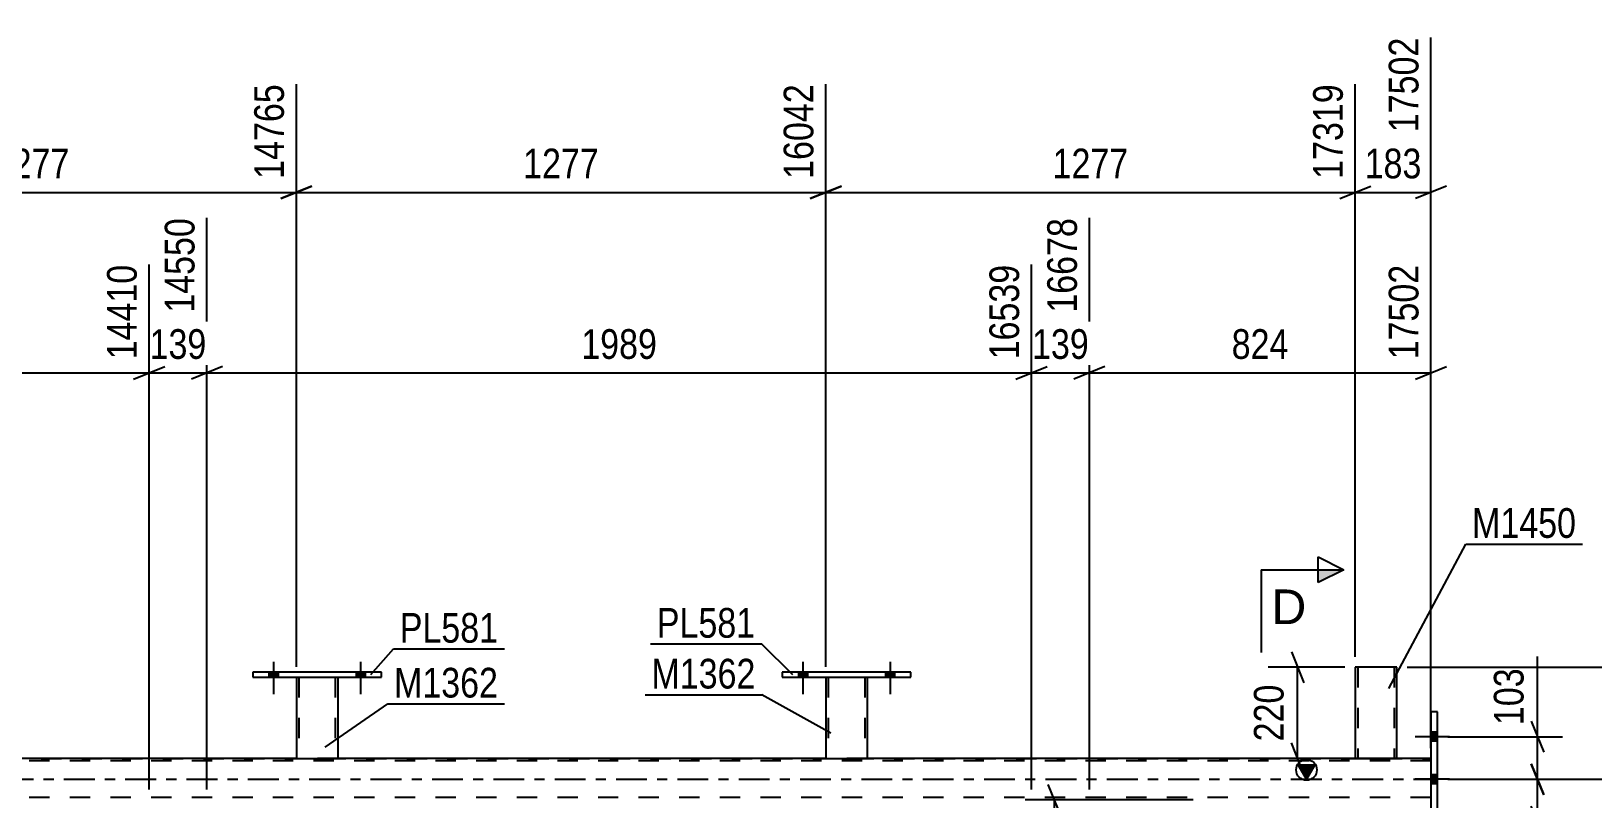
# Model space of a CAD drawing. Header units: millimetres. Extents: x 0 to 841, y 0 to 594.
# Drawn here: x 613.5 to 764.2, y 431.4 to 505.4 of the extents above; entities that cross this region are included whole.
import ezdxf

# ---------------------------------------------------------------- set-up
doc = ezdxf.new("R2010")
doc.units = ezdxf.units.MM
doc.linetypes.add('DXK_LINE_DOT2', pattern=[3.9198, 1.9599, -1.9599])
doc.linetypes.add('DXK_LINE_DOT3', pattern=[5.9187, 2.979, -0.9799, 0.9799, -0.9799])
doc.styles.add('Arial', font='ARIAL.TTF', dxfattribs={"height": 0.2})
doc.styles.add('Arial Narrow', font='ARIALN.TTF', dxfattribs={"height": 0.2})

# ---------------------------------------------------------------- blocks, each defined once
blk = doc.blocks.new('Bolt-103655098-3765 - 3748')
at = {"linetype": 'Continuous'}
for points in [[(636.46, 443.11), (637.34, 443.11), (637.34, 443.59), (636.46, 443.59)], [(644.86, 443.11), (645.74, 443.11), (645.74, 443.59), (644.86, 443.59)]]:
    blk.add_hatch(color=1, dxfattribs=at).paths.add_polyline_path(points)
at = {"color": 1, "linetype": 'Continuous'}
for p, q in [((636.9, 444.59), (636.9, 441.47)), ((645.3, 444.59), (645.3, 441.47)), ((636.46, 443.59), (636.46, 443.11)), ((637.34, 443.59), (637.34, 443.11)), ((644.86, 443.59), (644.86, 443.11)), ((645.74, 443.59), (645.74, 443.11))]:
    blk.add_line(p, q, dxfattribs=at)
blk = doc.blocks.new('Bolt-103655098-3846 - 3748')
at = {"linetype": 'Continuous'}
for points in [[(687.54, 443.11), (688.42, 443.11), (688.42, 443.59), (687.54, 443.59)], [(695.94, 443.11), (696.82, 443.11), (696.82, 443.59), (695.94, 443.59)]]:
    blk.add_hatch(color=1, dxfattribs=at).paths.add_polyline_path(points)
at = {"color": 1, "linetype": 'Continuous'}
for p, q in [((687.98, 444.59), (687.98, 441.47)), ((696.38, 444.59), (696.38, 441.47)), ((687.54, 443.59), (687.54, 443.11)), ((688.42, 443.59), (688.42, 443.11)), ((695.94, 443.59), (695.94, 443.11)), ((696.82, 443.59), (696.82, 443.11))]:
    blk.add_line(p, q, dxfattribs=at)
blk = doc.blocks.new('Part-103655098-3865 - 3748')
at = {"color": 2, "linetype": 'Continuous'}
for p, q in [((745.26, 444.07), (741.26, 444.07)), ((741.26, 444.07), (741.26, 435.27)), ((745.26, 435.27), (745.26, 444.07)), ((741.26, 435.27), (745.26, 435.27))]:
    blk.add_line(p, q, dxfattribs=at)
at = {"color": 7, "linetype": 'DXK_LINE_DOT2'}
for p, q in [((741.5, 444.07), (741.5, 435.27)), ((744.95, 444.07), (744.96, 444.07)), ((744.96, 444.07), (745, 444.07)), ((745, 444.07), (745.02, 444.07)), ((745.02, 444.07), (745.02, 435.27)), ((745, 435.27), (744.96, 435.27)), ((745, 435.27), (744.96, 435.27)), ((745.02, 435.27), (745, 435.27)), ((745, 435.27), (745.02, 435.27))]:
    blk.add_line(p, q, dxfattribs=at)
blk = doc.blocks.new('Bolt-103655098-3845 - 3748')
at = {"linetype": 'Continuous'}
for points in [[(636.46, 443.11), (637.34, 443.11), (637.34, 443.59), (636.46, 443.59)], [(644.86, 443.11), (645.74, 443.11), (645.74, 443.59), (644.86, 443.59)]]:
    blk.add_hatch(color=1, dxfattribs=at).paths.add_polyline_path(points)
at = {"color": 1, "linetype": 'Continuous'}
for p, q in [((636.9, 444.59), (636.9, 441.47)), ((645.3, 444.59), (645.3, 441.47)), ((636.46, 443.59), (636.46, 443.11)), ((637.34, 443.59), (637.34, 443.11)), ((644.86, 443.59), (644.86, 443.11)), ((645.74, 443.59), (645.74, 443.11))]:
    blk.add_line(p, q, dxfattribs=at)
blk = doc.blocks.new('Bolt-103655098-3847 - 3748')
at = {"linetype": 'Continuous'}
for points in [[(687.54, 443.11), (688.42, 443.11), (688.42, 443.59), (687.54, 443.59)], [(695.94, 443.11), (696.82, 443.11), (696.82, 443.59), (695.94, 443.59)]]:
    blk.add_hatch(color=1, dxfattribs=at).paths.add_polyline_path(points)
at = {"color": 1, "linetype": 'Continuous'}
for p, q in [((687.98, 444.59), (687.98, 441.47)), ((696.38, 444.59), (696.38, 441.47)), ((687.54, 443.59), (687.54, 443.11)), ((688.42, 443.59), (688.42, 443.11)), ((695.94, 443.59), (695.94, 443.11)), ((696.82, 443.59), (696.82, 443.11))]:
    blk.add_line(p, q, dxfattribs=at)
blk = doc.blocks.new('Bolt-103655098-3937 - 3748')
at = {"linetype": 'Continuous'}
for points in [[(748.56, 437.81), (748.56, 436.93), (749.2, 436.93), (749.2, 437.81)], [(748.56, 437.81), (748.56, 436.93), (749.2, 436.93), (749.2, 437.81)], [(748.56, 437.81), (748.56, 436.93), (749.2, 436.93), (749.2, 437.81)], [(748.56, 433.71), (748.56, 432.83), (749.2, 432.83), (749.2, 433.71)], [(748.56, 433.71), (748.56, 432.83), (749.2, 432.83), (749.2, 433.71)], [(748.56, 429.61), (748.56, 428.73), (749.2, 428.73), (749.2, 429.61)], [(748.56, 429.61), (748.56, 428.73), (749.2, 428.73), (749.2, 429.61)], [(748.56, 429.61), (748.56, 428.73), (749.2, 428.73), (749.2, 429.61)]]:
    blk.add_hatch(color=1, dxfattribs=at).paths.add_polyline_path(points)
at = {"color": 1, "linetype": 'Continuous'}
for p, q in [((750.36, 437.37), (747.04, 437.37)), ((750.36, 437.37), (747.04, 437.37)), ((750.36, 437.37), (747.04, 437.37)), ((749.2, 437.81), (748.56, 437.81)), ((749.2, 437.81), (748.56, 437.81)), ((749.2, 437.81), (748.56, 437.81)), ((749.2, 436.93), (748.56, 436.93)), ((749.2, 436.93), (748.56, 436.93)), ((749.2, 436.93), (748.56, 436.93)), ((750.36, 433.27), (747.04, 433.27)), ((750.36, 433.27), (747.04, 433.27)), ((749.2, 433.71), (748.56, 433.71)), ((749.2, 433.71), (748.56, 433.71)), ((749.2, 432.83), (748.56, 432.83)), ((749.2, 432.83), (748.56, 432.83)), ((749.2, 429.61), (748.56, 429.61)), ((749.2, 429.61), (748.56, 429.61)), ((749.2, 429.61), (748.56, 429.61)), ((750.36, 429.17), (747.04, 429.17)), ((750.36, 429.17), (747.04, 429.17)), ((750.36, 429.17), (747.04, 429.17)), ((749.2, 428.73), (748.56, 428.73)), ((749.2, 428.73), (748.56, 428.73)), ((749.2, 428.73), (748.56, 428.73))]:
    blk.add_line(p, q, dxfattribs=at)
blk = doc.blocks.new('Part-103655098-3988 - 3748')
at = {"linetype": 'Continuous'}
blk.add_hatch(color=2, dxfattribs=at).paths.add_polyline_path([(736.56, 433.27), (735.76, 434.67), (737.36, 434.67)])
at = {"color": 7, "linetype": 'DXK_LINE_DOT2'}
for p, q in [((748.56, 435.03), (48.48, 435.03)), ((179.37, 435.27), (748.56, 435.27)), ((643.1, 435.27), (639.1, 435.27)), ((694.18, 435.27), (690.18, 435.27)), ((748.56, 435.27), (748.56, 431.27)), ((748.56, 431.51), (48.48, 431.51))]:
    blk.add_line(p, q, dxfattribs=at)
at = {"color": 2, "linetype": 'Continuous'}
for p, q in [((639.1, 435.27), (592.02, 435.27)), ((690.18, 435.27), (643.1, 435.27)), ((748.56, 435.27), (694.18, 435.27)), ((736.56, 433.27), (735.76, 434.67)), ((735.76, 434.67), (737.36, 434.67)), ((737.36, 434.67), (736.56, 433.27))]:
    blk.add_line(p, q, dxfattribs=at)
at = {"color": 7, "linetype": 'DXK_LINE_DOT3'}
blk.add_line((48.48, 433.27), (748.56, 433.27), dxfattribs=at)
at = {"color": 2, "linetype": 'Continuous'}
blk.add_circle((736.56, 434.17), 1, dxfattribs=at)
blk = doc.blocks.new('Part-103655098-4014 - 3748')
at = {"color": 2, "linetype": 'Continuous'}
for p, q in [((639.1, 443.11), (639.1, 435.27)), ((643.1, 443.11), (643.1, 435.27)), ((639.1, 435.27), (643.1, 435.27))]:
    blk.add_line(p, q, dxfattribs=at)
at = {"color": 7, "linetype": 'DXK_LINE_DOT2'}
for p, q in [((639.1, 443.11), (643.1, 443.11)), ((639.1, 443.11), (639.1, 443.11)), ((639.1, 443.11), (639.1, 443.11)), ((639.34, 443.11), (639.34, 435.27)), ((642.86, 443.11), (642.86, 435.27)), ((643.1, 443.11), (643.1, 443.11)), ((643.1, 443.11), (643.1, 443.11)), ((642.8, 435.27), (642.84, 435.27)), ((642.8, 435.27), (642.84, 435.27)), ((642.84, 435.27), (642.86, 435.27)), ((642.84, 435.27), (642.86, 435.27))]:
    blk.add_line(p, q, dxfattribs=at)
blk = doc.blocks.new('Part-103655098-4019 - 3748')
at = {"color": 2, "linetype": 'Continuous'}
for p, q in [((634.9, 443.59), (634.9, 443.11)), ((647.3, 443.59), (634.9, 443.59)), ((634.9, 443.11), (647.3, 443.11)), ((647.3, 443.11), (647.3, 443.59))]:
    blk.add_line(p, q, dxfattribs=at)
blk = doc.blocks.new('Part-103655098-4024 - 3748')
at = {"color": 2, "linetype": 'Continuous'}
for p, q in [((690.18, 443.11), (690.18, 435.27)), ((694.18, 443.11), (694.18, 435.27)), ((690.18, 435.27), (694.18, 435.27))]:
    blk.add_line(p, q, dxfattribs=at)
at = {"color": 7, "linetype": 'DXK_LINE_DOT2'}
for p, q in [((690.18, 443.11), (694.18, 443.11)), ((690.18, 443.11), (690.18, 443.11)), ((690.18, 443.11), (690.18, 443.11)), ((690.42, 443.11), (690.42, 435.27)), ((693.94, 443.11), (693.94, 435.27)), ((694.18, 443.11), (694.18, 443.11)), ((694.18, 443.11), (694.18, 443.11)), ((693.88, 435.27), (693.92, 435.27)), ((693.88, 435.27), (693.92, 435.27)), ((693.92, 435.27), (693.94, 435.27)), ((693.92, 435.27), (693.94, 435.27))]:
    blk.add_line(p, q, dxfattribs=at)
blk = doc.blocks.new('Part-103655098-4029 - 3748')
at = {"color": 2, "linetype": 'Continuous'}
for p, q in [((685.98, 443.59), (685.98, 443.11)), ((698.38, 443.59), (685.98, 443.59)), ((685.98, 443.11), (698.38, 443.11)), ((698.38, 443.11), (698.38, 443.59))]:
    blk.add_line(p, q, dxfattribs=at)
blk = doc.blocks.new('Part-103655098-4060 - 3748')
at = {"color": 2, "linetype": 'Continuous'}
for p, q in [((749.2, 439.77), (748.56, 439.77)), ((748.56, 439.77), (748.56, 426.77)), ((749.2, 426.77), (749.2, 439.77)), ((749.2, 426.77), (748.56, 426.77))]:
    blk.add_line(p, q, dxfattribs=at)
blk = doc.blocks.new('StraightDimension-103655098-13369 - 3748')
at = {"color": 7, "linetype": 'Continuous'}
for p, q in [((735.1, 445.57), (736.3, 442.57)), ((740.26, 444.07), (732.85, 444.07)), ((735.7, 435.27), (735.7, 444.07)), ((736.3, 433.77), (735.1, 436.77)), ((740.26, 435.27), (732.85, 435.27))]:
    blk.add_line(p, q, dxfattribs=at)
at = {"color": 0}
blk.add_wipeout([(734.95, 443.01), (730.75, 443.01), (730.75, 436.32), (734.95, 436.32)], dxfattribs=at)
at = {"color": 3, "style": 'Arial Narrow'}
blk.add_text('220', height=2.863, rotation=90.0002, dxfattribs=at).set_placement((734.35, 436.92))
blk = doc.blocks.new('StraightDimension-103655098-5178 - 3748')
at = {"color": 7, "linetype": 'Continuous'}
for p, q in [((758.25, 434.77), (759.45, 431.77)), ((750.2, 433.27), (761.25, 433.27)), ((758.85, 429.17), (758.85, 433.27)), ((759.45, 427.67), (758.25, 430.67)), ((750.2, 429.17), (761.25, 429.17))]:
    blk.add_line(p, q, dxfattribs=at)
at = {"color": 0}
blk.add_wipeout([(758.1, 428.64), (753.9, 428.64), (753.9, 421.96), (758.1, 421.96)], dxfattribs=at)
at = {"color": 7, "linetype": 'Continuous'}
blk.add_line((758.85, 429.17), (758.85, 421.43), dxfattribs=at)
blk.add_line((758.85, 429.17), (758.85, 421.43), dxfattribs=at)
at = {"color": 3, "style": 'Arial Narrow'}
blk.add_text('103', height=2.863, rotation=90.0002, dxfattribs=at).set_placement((757.5, 422.56))
blk = doc.blocks.new('StraightDimension-103655098-8940 - 3748')
at = {"color": 7, "linetype": 'Continuous'}
for p, q in [((748.56, 436.27), (748.56, 504.81)), ((741.26, 445.07), (741.26, 500.31)), ((739.76, 489.27), (742.76, 490.47)), ((741.26, 489.87), (748.56, 489.87)), ((750.06, 490.47), (747.06, 489.27))]:
    blk.add_line(p, q, dxfattribs=at)
at = {"color": 0}
blk.add_wipeout([(748.25, 490.62), (748.25, 494.82), (741.57, 494.82), (741.57, 490.62)], dxfattribs=at)
at = {"color": 3, "style": 'Arial Narrow'}
blk.add_text('183', height=2.863, dxfattribs=at).set_placement((742.17, 491.22))
at = {"color": 0, "linetype": 'Continuous'}
blk.add_wipeout([(747.96, 505.41), (743.76, 505.41), (743.76, 495.07), (747.96, 495.07)], dxfattribs=at)
at = {"color": 3, "linetype": 'Continuous', "style": 'Arial Narrow'}
blk.add_text('17502', height=2.863, rotation=90.0002, dxfattribs=at).set_placement((747.36, 495.67))
blk = doc.blocks.new('StraightDimension-103655098-5170 - 3748')
at = {"color": 7, "linetype": 'Continuous'}
for p, q in [((758.25, 438.87), (759.45, 435.87)), ((750.2, 437.37), (761.25, 437.37)), ((758.85, 433.27), (758.85, 437.37)), ((759.45, 431.77), (758.25, 434.77)), ((750.2, 433.27), (761.25, 433.27))]:
    blk.add_line(p, q, dxfattribs=at)
at = {"color": 0}
blk.add_wipeout([(758.1, 444.58), (753.9, 444.58), (753.9, 437.89), (758.1, 437.89)], dxfattribs=at)
at = {"color": 7, "linetype": 'Continuous'}
blk.add_line((758.85, 437.37), (758.85, 445.1), dxfattribs=at)
blk.add_line((758.85, 437.37), (758.85, 445.1), dxfattribs=at)
at = {"color": 3, "style": 'Arial Narrow'}
blk.add_text('103', height=2.863, rotation=90.0002, dxfattribs=at).set_placement((757.5, 438.49))
blk = doc.blocks.new('StraightDimension-103655098-4217 - 3748')
at = {"color": 7, "linetype": 'Continuous'}
for p, q in [((807.03, 431.77), (805.83, 434.77)), ((750.2, 433.27), (808.83, 433.27)), ((806.43, 307.27), (806.43, 433.27)), ((805.83, 308.77), (807.03, 305.77)), ((792.99, 307.27), (808.83, 307.27))]:
    blk.add_line(p, q, dxfattribs=at)
at = {"color": 0}
blk.add_wipeout([(805.68, 374.52), (801.48, 374.52), (801.48, 366.01), (805.68, 366.01)], dxfattribs=at)
at = {"color": 3, "style": 'Arial Narrow'}
blk.add_text('3150', height=2.863, rotation=90.0002, dxfattribs=at).set_placement((805.08, 366.61))
blk = doc.blocks.new('StraightDimension-103655098-5100 - 3748')
at = {"color": 7, "linetype": 'Continuous'}
for p, q in [((712.85, 429.77), (711.65, 432.77)), ((725.62, 431.27), (709.4, 431.27)), ((712.25, 309.27), (712.25, 431.27)), ((711.65, 310.77), (712.85, 307.77)), ((730.3, 309.27), (709.4, 309.27))]:
    blk.add_line(p, q, dxfattribs=at)
at = {"color": 0}
blk.add_wipeout([(711.5, 374.52), (707.3, 374.52), (707.3, 366.01), (711.5, 366.01)], dxfattribs=at)
at = {"color": 3, "style": 'Arial Narrow'}
blk.add_text('3050', height=2.863, rotation=90.0002, dxfattribs=at).set_placement((710.9, 366.61))
blk = doc.blocks.new('StraightDimension-103655098-8941 - 3748')
at = {"color": 7, "linetype": 'Continuous'}
for p, q in [((690.18, 444.11), (690.18, 500.31)), ((741.26, 445.07), (741.26, 500.31)), ((691.68, 490.47), (688.68, 489.27)), ((690.18, 489.87), (741.26, 489.87)), ((739.76, 489.27), (742.76, 490.47))]:
    blk.add_line(p, q, dxfattribs=at)
at = {"color": 0, "linetype": 'Continuous'}
blk.add_wipeout([(740.66, 500.91), (736.46, 500.91), (736.46, 490.57), (740.66, 490.57)], dxfattribs=at)
at = {"color": 0}
blk.add_wipeout([(719.97, 490.62), (719.97, 494.82), (711.46, 494.82), (711.46, 490.62)], dxfattribs=at)
at = {"color": 3, "linetype": 'Continuous', "style": 'Arial Narrow'}
blk.add_text('17319', height=2.863, rotation=90.0002, dxfattribs=at).set_placement((740.06, 491.17))
at = {"color": 3, "style": 'Arial Narrow'}
blk.add_text('1277', height=2.863, dxfattribs=at).set_placement((712.06, 491.22))
blk = doc.blocks.new('StraightDimension-103655098-8942 - 3748')
at = {"color": 7, "linetype": 'Continuous'}
for p, q in [((639.1, 444.11), (639.1, 500.31)), ((690.18, 444.11), (690.18, 500.31)), ((640.6, 490.47), (637.6, 489.27)), ((639.1, 489.87), (690.18, 489.87)), ((688.68, 489.27), (691.68, 490.47))]:
    blk.add_line(p, q, dxfattribs=at)
at = {"color": 0, "linetype": 'Continuous'}
blk.add_wipeout([(689.58, 500.91), (685.38, 500.91), (685.38, 490.57), (689.58, 490.57)], dxfattribs=at)
at = {"color": 0}
blk.add_wipeout([(668.89, 490.62), (668.89, 494.82), (660.38, 494.82), (660.38, 490.62)], dxfattribs=at)
at = {"color": 3, "linetype": 'Continuous', "style": 'Arial Narrow'}
blk.add_text('16042', height=2.863, rotation=90.0002, dxfattribs=at).set_placement((688.98, 491.17))
at = {"color": 3, "style": 'Arial Narrow'}
blk.add_text('1277', height=2.863, dxfattribs=at).set_placement((660.98, 491.22))
blk = doc.blocks.new('StraightDimension-103655098-8943 - 3748')
at = {"color": 7, "linetype": 'Continuous'}
for p, q in [((588.01, 444.11), (588.01, 500.31)), ((639.1, 444.11), (639.1, 500.31)), ((589.51, 490.47), (586.51, 489.27)), ((588.01, 489.87), (639.1, 489.87)), ((637.6, 489.27), (640.6, 490.47))]:
    blk.add_line(p, q, dxfattribs=at)
at = {"color": 0, "linetype": 'Continuous'}
blk.add_wipeout([(638.5, 500.91), (634.3, 500.91), (634.3, 490.57), (638.5, 490.57)], dxfattribs=at)
at = {"color": 0}
blk.add_wipeout([(617.81, 490.62), (617.81, 494.82), (609.3, 494.82), (609.3, 490.62)], dxfattribs=at)
at = {"color": 3, "linetype": 'Continuous', "style": 'Arial Narrow'}
blk.add_text('14765', height=2.863, rotation=90.0002, dxfattribs=at).set_placement((637.9, 491.17))
at = {"color": 3, "style": 'Arial Narrow'}
blk.add_text('1277', height=2.863, dxfattribs=at).set_placement((609.9, 491.22))
blk = doc.blocks.new('StraightDimension-103655098-10455 - 3748')
at = {"color": 7, "linetype": 'Continuous'}
for p, q in [((813.95, 442.57), (812.75, 445.57)), ((746.26, 444.07), (815.75, 444.07)), ((813.35, 299.66), (813.35, 444.07)), ((812.75, 301.16), (813.95, 298.16)), ((682.08, 299.66), (815.75, 299.66))]:
    blk.add_line(p, q, dxfattribs=at)
at = {"color": 0}
blk.add_wipeout([(812.6, 376.12), (808.4, 376.12), (808.4, 367.61), (812.6, 367.61)], dxfattribs=at)
at = {"color": 3, "style": 'Arial Narrow'}
blk.add_text('3610', height=2.863, rotation=90.0002, dxfattribs=at).set_placement((812, 368.21))
blk = doc.blocks.new('StraightDimension-103655098-10871 - 3748')
at = {"color": 7, "linetype": 'Continuous'}
for p, q in [((715.61, 432.27), (715.61, 487.4)), ((748.56, 436.27), (748.56, 482.9)), ((717.11, 473.06), (714.11, 471.86)), ((715.61, 472.46), (748.56, 472.46)), ((747.06, 471.86), (750.06, 473.06))]:
    blk.add_line(p, q, dxfattribs=at)
at = {"color": 0, "linetype": 'Continuous'}
blk.add_wipeout([(747.96, 483.5), (743.76, 483.5), (743.76, 473.16), (747.96, 473.16)], dxfattribs=at)
at = {"color": 0}
blk.add_wipeout([(735.42, 473.21), (735.42, 477.41), (728.74, 477.41), (728.74, 473.21)], dxfattribs=at)
at = {"color": 3, "linetype": 'Continuous', "style": 'Arial Narrow'}
blk.add_text('17502', height=2.863, rotation=90.0002, dxfattribs=at).set_placement((747.36, 473.76))
at = {"color": 3, "style": 'Arial Narrow'}
blk.add_text('824', height=2.863, dxfattribs=at).set_placement((729.34, 473.81))
blk = doc.blocks.new('StraightDimension-103655098-10872 - 3748')
at = {"color": 7, "linetype": 'Continuous'}
for p, q in [((715.61, 432.27), (715.61, 487.4)), ((710.03, 432.27), (710.03, 482.9)), ((708.53, 471.86), (711.53, 473.06)), ((710.03, 472.46), (715.61, 472.46)), ((717.11, 473.06), (714.11, 471.86))]:
    blk.add_line(p, q, dxfattribs=at)
at = {"color": 0}
blk.add_wipeout([(716.16, 473.21), (716.16, 477.41), (709.48, 477.41), (709.48, 473.21)], dxfattribs=at)
at = {"color": 3, "style": 'Arial Narrow'}
blk.add_text('139', height=2.863, dxfattribs=at).set_placement((710.08, 473.81))
at = {"color": 0, "linetype": 'Continuous'}
blk.add_wipeout([(715.01, 488), (710.81, 488), (710.81, 477.66), (715.01, 477.66)], dxfattribs=at)
at = {"color": 3, "linetype": 'Continuous', "style": 'Arial Narrow'}
blk.add_text('16678', height=2.863, rotation=90.0002, dxfattribs=at).set_placement((714.41, 478.26))
blk = doc.blocks.new('StraightDimension-103655098-10873 - 3748')
at = {"color": 7, "linetype": 'Continuous'}
for p, q in [((630.47, 432.27), (630.47, 487.4)), ((710.03, 432.27), (710.03, 482.9)), ((631.97, 473.06), (628.97, 471.86)), ((630.47, 472.46), (710.03, 472.46)), ((708.53, 471.86), (711.53, 473.06))]:
    blk.add_line(p, q, dxfattribs=at)
at = {"color": 0, "linetype": 'Continuous'}
blk.add_wipeout([(709.43, 483.5), (705.23, 483.5), (705.23, 473.16), (709.43, 473.16)], dxfattribs=at)
at = {"color": 0}
blk.add_wipeout([(674.51, 473.21), (674.51, 477.41), (665.99, 477.41), (665.99, 473.21)], dxfattribs=at)
at = {"color": 3, "linetype": 'Continuous', "style": 'Arial Narrow'}
blk.add_text('16539', height=2.863, rotation=90.0002, dxfattribs=at).set_placement((708.83, 473.76))
at = {"color": 3, "style": 'Arial Narrow'}
blk.add_text('1989', height=2.863, dxfattribs=at).set_placement((666.59, 473.81))
blk = doc.blocks.new('StraightDimension-103655098-10874 - 3748')
at = {"color": 7, "linetype": 'Continuous'}
for p, q in [((630.47, 432.27), (630.47, 487.4)), ((624.9, 432.27), (624.9, 482.9)), ((623.4, 471.86), (626.4, 473.06)), ((624.9, 472.46), (630.47, 472.46)), ((631.97, 473.06), (628.97, 471.86))]:
    blk.add_line(p, q, dxfattribs=at)
at = {"color": 0}
blk.add_wipeout([(631.03, 473.21), (631.03, 477.41), (624.34, 477.41), (624.34, 473.21)], dxfattribs=at)
at = {"color": 3, "style": 'Arial Narrow'}
blk.add_text('139', height=2.863, dxfattribs=at).set_placement((624.94, 473.81))
at = {"color": 0, "linetype": 'Continuous'}
blk.add_wipeout([(629.87, 488), (625.67, 488), (625.67, 477.66), (629.87, 477.66)], dxfattribs=at)
at = {"color": 3, "linetype": 'Continuous', "style": 'Arial Narrow'}
blk.add_text('14550', height=2.863, rotation=90.0002, dxfattribs=at).set_placement((629.27, 478.26))
blk = doc.blocks.new('StraightDimension-103655098-10875 - 3748')
at = {"color": 7, "linetype": 'Continuous'}
for p, q in [((545.34, 432.27), (545.34, 487.4)), ((624.9, 432.27), (624.9, 482.9)), ((546.84, 473.06), (543.84, 471.86)), ((545.34, 472.46), (624.9, 472.46)), ((623.4, 471.86), (626.4, 473.06))]:
    blk.add_line(p, q, dxfattribs=at)
at = {"color": 0, "linetype": 'Continuous'}
blk.add_wipeout([(624.3, 483.5), (620.1, 483.5), (620.1, 473.16), (624.3, 473.16)], dxfattribs=at)
at = {"color": 0}
blk.add_wipeout([(589.37, 473.21), (589.37, 477.41), (580.86, 477.41), (580.86, 473.21)], dxfattribs=at)
at = {"color": 3, "linetype": 'Continuous', "style": 'Arial Narrow'}
blk.add_text('14410', height=2.863, rotation=90.0002, dxfattribs=at).set_placement((623.7, 473.76))
at = {"color": 3, "style": 'Arial Narrow'}
blk.add_text('1989', height=2.863, dxfattribs=at).set_placement((581.46, 473.81))
blk = doc.blocks.new('Mark-103655098-3861 - 3748')
at = {"color": 0}
blk.add_wipeout([(762.58, 456.55), (762.58, 459.55), (752.53, 459.55), (752.53, 456.55)], dxfattribs=at)
blk.add_wipeout([(762.58, 456.55), (762.58, 459.55), (752.53, 459.55), (752.53, 456.55)], dxfattribs=at)
at = {"color": 30, "linetype": 'Continuous'}
for p, q in [((744.51, 442.03), (751.93, 455.95)), ((751.93, 455.95), (763.18, 455.95))]:
    blk.add_line(p, q, dxfattribs=at)
at = {"color": 3, "style": 'Arial Narrow'}
blk.add_text('M1450', height=2.863, dxfattribs=at).set_placement((752.53, 456.55))
blk = doc.blocks.new('Mark-103655098-4010 - 3748')
at = {"color": 0}
blk.add_wipeout([(658.57, 441.15), (658.57, 444.15), (648.52, 444.15), (648.52, 441.15)], dxfattribs=at)
blk.add_wipeout([(658.57, 441.15), (658.57, 444.15), (648.52, 444.15), (648.52, 441.15)], dxfattribs=at)
at = {"color": 30, "linetype": 'Continuous'}
for p, q in [((641.87, 436.37), (647.92, 440.55)), ((647.92, 440.55), (659.17, 440.55))]:
    blk.add_line(p, q, dxfattribs=at)
at = {"color": 3, "style": 'Arial Narrow'}
blk.add_text('M1362', height=2.863, dxfattribs=at).set_placement((648.52, 441.15))
blk = doc.blocks.new('Mark-103655098-4015 - 3748')
at = {"color": 0}
blk.add_wipeout([(658.58, 446.44), (658.58, 449.44), (649.08, 449.44), (649.08, 446.44)], dxfattribs=at)
blk.add_wipeout([(658.58, 446.44), (658.58, 449.44), (649.08, 449.44), (649.08, 446.44)], dxfattribs=at)
at = {"color": 30, "linetype": 'Continuous'}
for p, q in [((646.28, 443.36), (648.48, 445.84)), ((648.48, 445.84), (659.18, 445.84))]:
    blk.add_line(p, q, dxfattribs=at)
at = {"color": 3, "style": 'Arial Narrow'}
blk.add_text('PL581', height=2.863, dxfattribs=at).set_placement((649.08, 446.44))
blk = doc.blocks.new('Mark-103655098-4020 - 3748')
at = {"color": 0}
blk.add_wipeout([(683.41, 442.02), (683.41, 445.02), (673.36, 445.02), (673.36, 442.02)], dxfattribs=at)
blk.add_wipeout([(683.41, 442.02), (683.41, 445.02), (673.36, 445.02), (673.36, 442.02)], dxfattribs=at)
at = {"color": 30, "linetype": 'Continuous'}
for p in [(672.76, 441.42), (690.66, 437.72)]:
    blk.add_line(p, (684.01, 441.42), dxfattribs=at)
at = {"color": 3, "style": 'Arial Narrow'}
blk.add_text('M1362', height=2.863, dxfattribs=at).set_placement((673.36, 442.02))
blk = doc.blocks.new('Mark-103655098-4025 - 3748')
at = {"color": 0}
blk.add_wipeout([(683.38, 446.92), (683.38, 449.92), (673.88, 449.92), (673.88, 446.92)], dxfattribs=at)
blk.add_wipeout([(683.38, 446.92), (683.38, 449.92), (673.88, 449.92), (673.88, 446.92)], dxfattribs=at)
at = {"color": 30, "linetype": 'Continuous'}
for p in [(673.28, 446.32), (686.99, 443.33)]:
    blk.add_line(p, (683.98, 446.32), dxfattribs=at)
at = {"color": 3, "style": 'Arial Narrow'}
blk.add_text('PL581', height=2.863, dxfattribs=at).set_placement((673.88, 446.92))
blk = doc.blocks.new('SectionMark-103655098-5344 - 3748')
at = {"linetype": 'Continuous'}
for points in [[(737.67, 452.23), (737.67, 453.48), (740.17, 453.48)], [(737.67, 419.24), (737.67, 420.49), (740.17, 419.24)]]:
    blk.add_hatch(color=6, dxfattribs=at).paths.add_polyline_path(points)
at = {"color": 6, "linetype": 'Continuous'}
for p, q in [((732.17, 453.48), (732.17, 445.48)), ((732.17, 453.48), (740.17, 453.48)), ((737.67, 452.23), (737.67, 454.73)), ((737.67, 454.73), (740.17, 453.48)), ((740.17, 453.48), (737.67, 452.23)), ((732.17, 419.24), (732.17, 427.24)), ((740.17, 419.24), (737.67, 420.49)), ((737.67, 420.49), (737.67, 417.99)), ((732.17, 419.24), (740.17, 419.24)), ((740.17, 419.24), (737.67, 417.99))]:
    blk.add_line(p, q, dxfattribs=at)
at = {"color": 0, "linetype": 'Continuous'}
for points in [[(736.54, 448.23), (736.54, 451.73), (733.17, 451.73), (733.17, 448.23)], [(736.54, 420.99), (736.54, 424.49), (733.17, 424.49), (733.17, 420.99)]]:
    blk.add_wipeout(points, dxfattribs=at)
at = {"color": 3, "linetype": 'Continuous', "style": 'Arial'}
for p in [(733.17, 448.23), (733.17, 420.99)]:
    blk.add_text('D', height=3.34, dxfattribs=at).set_placement(p)

msp = doc.modelspace()

# ---------------------------------------------------------------- block references
for name in ['Bolt-103655098-3765 - 3748', 'Bolt-103655098-3845 - 3748', 'Bolt-103655098-3846 - 3748', 'Bolt-103655098-3847 - 3748', 'Part-103655098-4019 - 3748', 'Part-103655098-4014 - 3748', 'Part-103655098-4029 - 3748', 'Part-103655098-4024 - 3748', 'Part-103655098-3865 - 3748', 'Part-103655098-4060 - 3748', 'Bolt-103655098-3937 - 3748', 'Part-103655098-3988 - 3748']:
    msp.add_blockref(name, (0, 0))

# ---------------------------------------------------------------- next in the draw order: block references
for name in ['StraightDimension-103655098-13369 - 3748', 'StraightDimension-103655098-5178 - 3748', 'StraightDimension-103655098-5100 - 3748']:
    msp.add_blockref(name, (0, 0))

# ---------------------------------------------------------------- next in the draw order: block references
msp.add_blockref('StraightDimension-103655098-8940 - 3748', (0, 0))

# ---------------------------------------------------------------- next in the draw order: block references
for name in ['StraightDimension-103655098-8941 - 3748', 'StraightDimension-103655098-5170 - 3748']:
    msp.add_blockref(name, (0, 0))

# ---------------------------------------------------------------- next in the draw order: block references
for name in ['StraightDimension-103655098-8942 - 3748', 'StraightDimension-103655098-4217 - 3748']:
    msp.add_blockref(name, (0, 0))

# ---------------------------------------------------------------- next in the draw order: block references
for name in ['StraightDimension-103655098-8943 - 3748', 'StraightDimension-103655098-10455 - 3748']:
    msp.add_blockref(name, (0, 0))

# ---------------------------------------------------------------- next in the draw order: block references
msp.add_blockref('StraightDimension-103655098-10871 - 3748', (0, 0))

# ---------------------------------------------------------------- next in the draw order: block references
for name in ['StraightDimension-103655098-10872 - 3748', 'Mark-103655098-3861 - 3748', 'SectionMark-103655098-5344 - 3748']:
    msp.add_blockref(name, (0, 0))

# ---------------------------------------------------------------- next in the draw order: block references
msp.add_blockref('StraightDimension-103655098-10873 - 3748', (0, 0))

# ---------------------------------------------------------------- next in the draw order: block references
for name in ['StraightDimension-103655098-10874 - 3748', 'Mark-103655098-4020 - 3748', 'Mark-103655098-4010 - 3748']:
    msp.add_blockref(name, (0, 0))

# ---------------------------------------------------------------- next in the draw order: block references
for name in ['StraightDimension-103655098-10875 - 3748', 'Mark-103655098-4015 - 3748', 'Mark-103655098-4025 - 3748']:
    msp.add_blockref(name, (0, 0))

doc.saveas('drawing.dxf')
